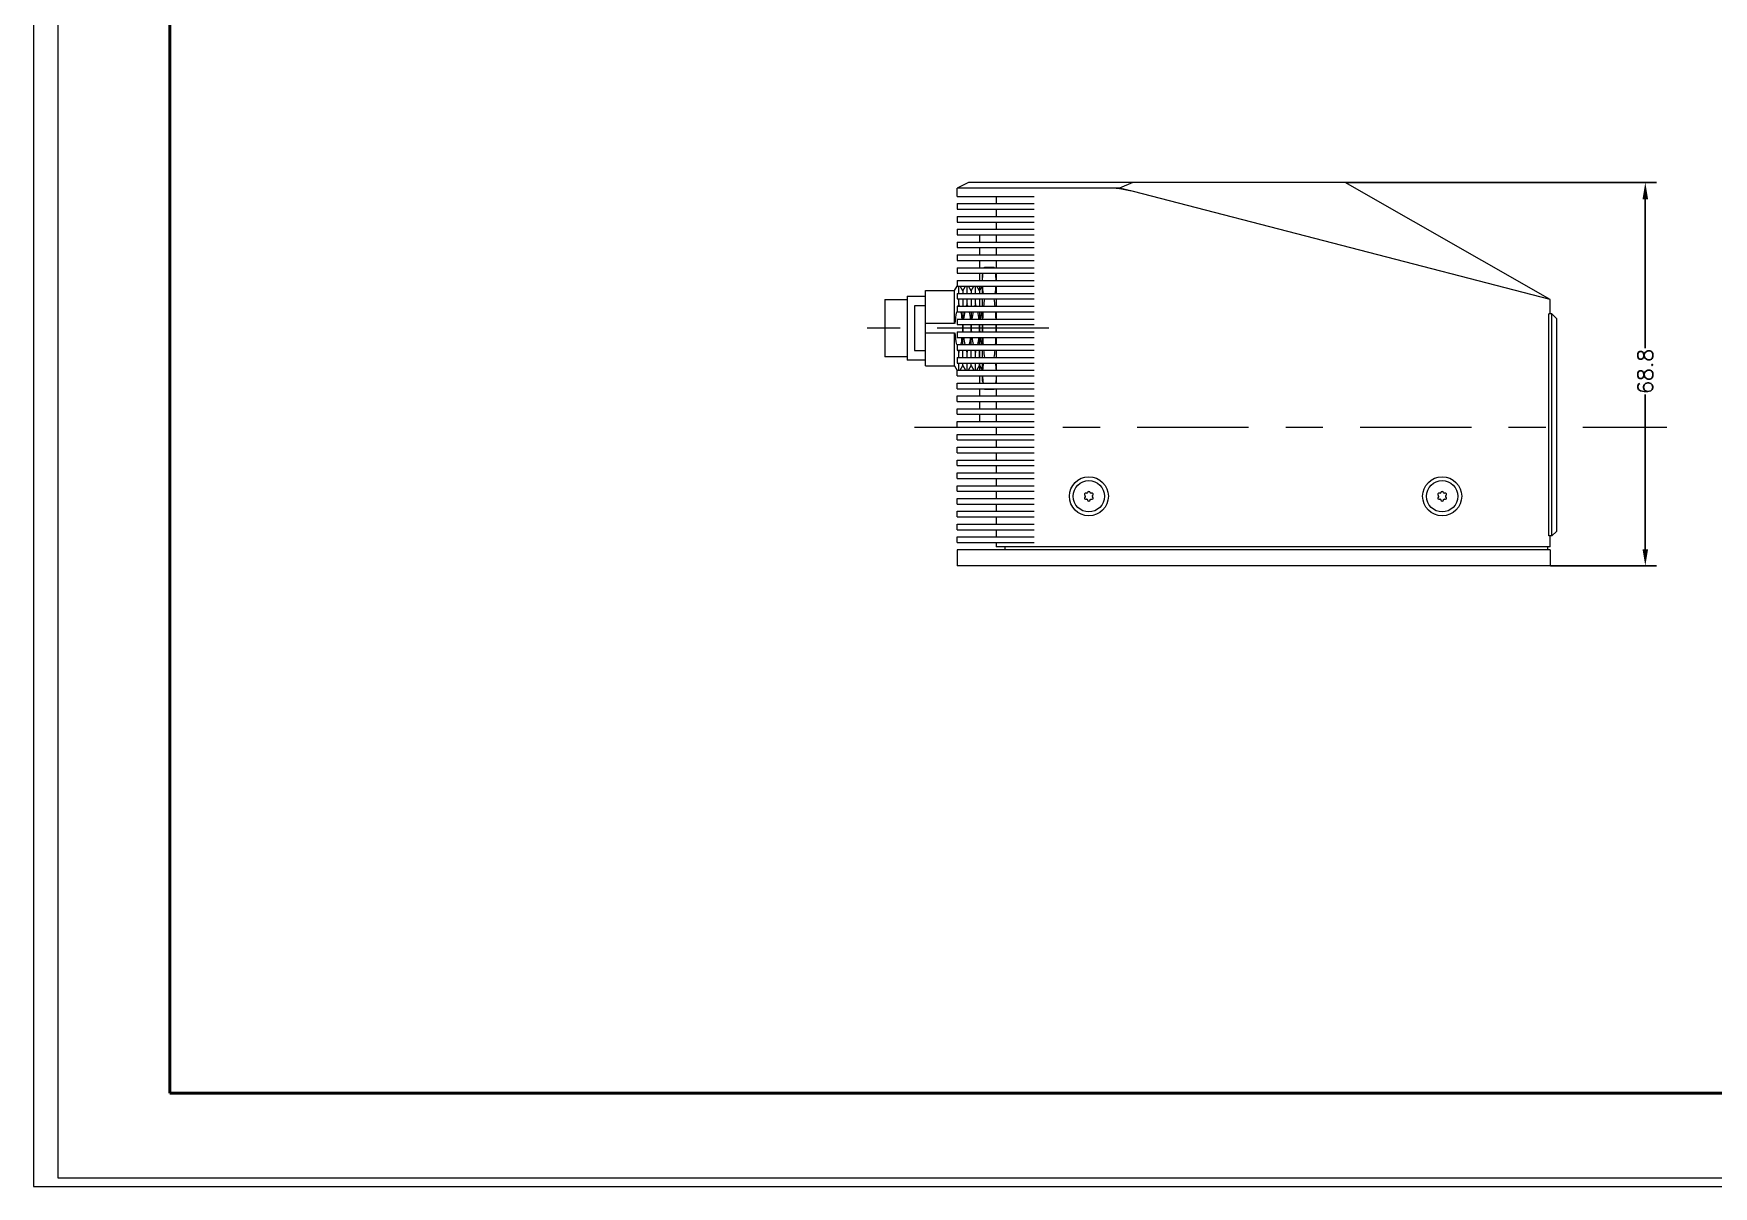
# Model space of a CAD drawing. Extents: x 1.13 to 10.18, y 0.79 to 7.14.
# Drawn here: x 1.131 to 5.657, y 0.794 to 3.899 of the extents above; entities that cross this region are included whole.
import ezdxf

# ---------------------------------------------------------------- set-up
doc = ezdxf.new("R2010")
doc.units = 0
doc.header["$MEASUREMENT"] = 0
doc.header["$PDMODE"] = 3
doc.linetypes.add('BORDER', pattern=[22, 20, -1, 0, -1])
doc.linetypes.add('DIVIDE', pattern=[23, 20, -1, 0, -1, 0, -1])
doc.layers.add('ﾚｲﾔｰ1', color=7, linetype='Continuous')
doc.styles.get("Standard").update_dxf_attribs({"font": 'txt', "bigfont": 'extfont'})
doc.dimstyles.new('VELDIM1', dxfattribs={"dimtxt": 2.69875, "dimasz": 3, "dimexe": 2, "dimexo": 0.0625, "dimgap": 0.09, "dimtad": 0, "dimdec": 3, "dimdsep": 46, "dimtxsty": 'Standard', "dimcen": 0.09, "dimdle": 5, "dimadec": 0, "dimazin": 0, "dimtfac": 1, "dimtdec": 4, "dimtofl": 0, "dimtmove": 0, "dimatfit": 3, "dimfxl": 0, "dimtolj": 1, "dimtzin": 0, "dimarcsym": 0})

# ---------------------------------------------------------------- blocks, each defined once
blk = doc.blocks.new('CLUMP22')
at = {"layer": 'ﾚｲﾔｰ1', "lineweight": 18}
blk.add_circle((1891.74, 1048.09), 3.5, dxfattribs=at)
at = {"layer": 'ﾚｲﾔｰ1', "lineweight": 5}
blk.add_circle((1891.74, 1048.09), 2.81, dxfattribs=at)
at = {"layer": 'ﾚｲﾔｰ1', "lineweight": 18}
for centre, radius, start, end in [((1891.74, 1048.72), 0.24, 2.8407, 177.1593), ((1891.19, 1047.77), 0.24, 122.8407, 297.1593), ((1891, 1048.12), 0.1, 357.5173, 57.1593), ((1891.74, 1048.09), 0.635, 177.5173, 182.4827), ((1891.34, 1048.71), 0.1, 242.8407, 302.4827), ((1891.34, 1047.47), 0.1, 57.5173, 117.1593), ((1891.74, 1048.09), 0.635, 117.5173, 122.4827), ((1891.74, 1048.09), 0.635, 237.5173, 242.4827), ((1891.4, 1048.74), 0.1, 297.5173, 357.1593), ((1891.4, 1047.44), 0.1, 2.8407, 62.4827), ((1891.74, 1047.45), 0.24, 182.8407, 357.1593), ((1892.08, 1048.74), 0.1, 182.8407, 242.4827), ((1891.74, 1048.09), 0.635, 57.5173, 62.4827), ((1891.74, 1048.09), 0.635, 297.5173, 302.4827), ((1892.13, 1048.71), 0.1, 237.5173, 297.1593), ((1892.13, 1047.47), 0.1, 62.8407, 122.4827), ((1892.29, 1048.41), 0.24, 302.8407, 117.1593), ((1892.29, 1047.77), 0.24, 242.8407, 57.1593), ((1891.74, 1048.09), 0.635, 357.5173, 2.4827)]:
    blk.add_arc(centre, radius, start, end, dxfattribs=at)
blk.add_ellipse((1891.19, 1048.41), major_axis=(-0.214, 0.11), ratio=1, start_param=-1.570796, end_param=1.471636, dxfattribs=at)
at = {"layer": 'ﾚｲﾔｰ1', "lineweight": 18, "extrusion": (0, 0, -1)}
for centre, major_axis in [((1891, 1048.06), (0.0043, -0.0999)), ((1892.08, 1047.44), (0.005, 0.0999)), ((1892.47, 1048.12), (-0.0043, 0.0999)), ((1892.47, 1048.06), (-0.084, 0.0542))]:
    blk.add_ellipse(centre, major_axis=major_axis, ratio=1, start_param=-1.570796, end_param=-0.529848, dxfattribs=at)
blk = doc.blocks.new('CLUMP23')
at = {"layer": 'ﾚｲﾔｰ1', "lineweight": 18}
blk.add_circle((1828.34, 1048.09), 3.5, dxfattribs=at)
at = {"layer": 'ﾚｲﾔｰ1', "lineweight": 5}
blk.add_circle((1828.34, 1048.09), 2.81, dxfattribs=at)
at = {"layer": 'ﾚｲﾔｰ1', "lineweight": 18}
for centre, radius, start, end in [((1828.34, 1048.72), 0.24, 2.8407, 177.1593), ((1827.79, 1048.41), 0.24, 62.8407, 237.1593), ((1827.79, 1047.77), 0.24, 122.8407, 297.1593), ((1827.6, 1048.12), 0.1, 357.5173, 57.1593), ((1828.34, 1048.09), 0.635, 177.5173, 182.4827), ((1827.94, 1048.71), 0.1, 242.8407, 302.4827), ((1827.94, 1047.47), 0.1, 57.5173, 117.1593), ((1828.34, 1048.09), 0.635, 117.5173, 122.4827), ((1828.34, 1048.09), 0.635, 237.5173, 242.4827), ((1828, 1048.74), 0.1, 297.5173, 357.1593), ((1828, 1047.44), 0.1, 2.8407, 62.4827), ((1828.34, 1047.45), 0.24, 182.8407, 357.1593), ((1828.34, 1048.09), 0.635, 57.5173, 62.4827), ((1828.34, 1048.09), 0.635, 297.5173, 302.4827), ((1828.89, 1048.41), 0.24, 302.8407, 117.1593), ((1828.89, 1047.77), 0.24, 242.8407, 57.1593), ((1828.34, 1048.09), 0.635, 357.5173, 2.4827), ((1829.07, 1048.06), 0.1, 177.5173, 237.1593)]:
    blk.add_arc(centre, radius, start, end, dxfattribs=at)
at = {"layer": 'ﾚｲﾔｰ1', "lineweight": 18, "extrusion": (0, 0, -1)}
for centre, major_axis, start_param, end_param in [((1827.6, 1048.06), (0.0043, -0.0999), -1.570796, -0.529848), ((1828.68, 1048.74), (-0.0887, 0.0462), -1.570796, -0.529848), ((1828.68, 1047.44), (-0.0999, 0.005), 0, 1.040948), ((1828.73, 1048.71), (-0.089, -0.0456), -1.570796, -0.529848), ((1828.73, 1047.47), (-0.0537, 0.0844), 0, 1.040948), ((1829.07, 1048.12), (-0.0043, 0.0999), -1.570796, -0.529848)]:
    blk.add_ellipse(centre, major_axis=major_axis, ratio=1, start_param=start_param, end_param=end_param, dxfattribs=at)
blk = doc.blocks.new('CLUMP27')
at = {"layer": 'ﾚｲﾔｰ1', "lineweight": 18}
for p, q in [((1809.6, 1089.09), (1809.63, 1089.21)), ((1809.63, 1089.21), (1811.34, 1089.21)), ((1811.37, 1089.09), (1811.34, 1089.21)), ((1809.24, 1087.74), (1809.33, 1088.09)), ((1809.24, 1086.79), (1809.24, 1087.74)), ((1809.24, 1084.49), (1809.24, 1085.79)), ((1811.74, 1087.74), (1811.64, 1088.09)), ((1811.74, 1087.74), (1811.74, 1086.79)), ((1811.74, 1085.79), (1811.74, 1084.49)), ((1809.24, 1082.19), (1809.24, 1083.49)), ((1811.74, 1083.49), (1811.74, 1082.19)), ((1809.24, 1079.89), (1809.24, 1081.19)), ((1811.74, 1081.19), (1811.74, 1079.89)), ((1809.24, 1077.59), (1809.24, 1078.89)), ((1809.24, 1075.29), (1809.24, 1076.59)), ((1811.74, 1078.89), (1811.74, 1077.59)), ((1811.74, 1076.59), (1811.74, 1075.29)), ((1809.24, 1072.99), (1809.24, 1074.29)), ((1811.74, 1074.29), (1811.74, 1072.99)), ((1809.24, 1070.69), (1809.24, 1071.99)), ((1811.74, 1071.99), (1811.74, 1070.69)), ((1809.24, 1068.74), (1809.24, 1069.69)), ((1809.24, 1068.74), (1809.33, 1068.39)), ((1809.6, 1067.39), (1809.63, 1067.27)), ((1811.34, 1067.27), (1809.63, 1067.27)), ((1811.38, 1067.39), (1811.34, 1067.27)), ((1811.74, 1068.74), (1811.64, 1068.39)), ((1811.74, 1069.69), (1811.74, 1068.74))]:
    blk.add_line(p, q, dxfattribs=at)
at = {"layer": 'ﾚｲﾔｰ1', "lineweight": 5}
for centre, start, end in [((1847.63, 1078.24), 172.1363, 174.0906), ((1773.34, 1078.24), 5.9094, 7.8637), ((1847.63, 1078.24), 175.589, 177.5326), ((1773.34, 1078.24), 2.4674, 4.411), ((1847.63, 1078.24), 179.0256, 180.9657), ((1847.63, 1078.24), 182.4588, 184.4024), ((1773.34, 1078.24), 355.5976, 357.5412), ((1773.34, 1078.24), 359.0343, 0.9744), ((1847.63, 1078.24), 185.9008, 187.8549), ((1773.34, 1078.24), 352.1451, 354.0992)]:
    blk.add_arc(centre, 38.39, start, end, dxfattribs=at)
at = {"layer": 'ﾚｲﾔｰ1', "lineweight": 5, "extrusion": (0, 0, -1)}
for centre, major_axis, start_param, end_param in [((1847.63, 1086.46), (-38.39, 0), 0.137205, 0.143348), ((1847.63, 1086.46), (-38.39, 0), 0.016964, 0.084784), ((1847.63, 1086.46), (-38.39, 0), -0.10303, -0.035135), ((1773.34, 1070.01), (38.39, 0), -0.103332, -0.035437), ((1773.34, 1070.01), (38.39, 0), 0.136901, 0.143348), ((1773.34, 1070.01), (38.39, 0), 0.016663, 0.084482)]:
    blk.add_ellipse(centre, major_axis=major_axis, ratio=0.5, start_param=start_param, end_param=end_param, dxfattribs=at)
at = {"layer": 'ﾚｲﾔｰ1', "lineweight": 5}
for centre, major_axis, start_param, end_param in [((1773.34, 1086.46), (38.39, 0), 0.137205, 0.143348), ((1773.34, 1086.46), (38.39, 0), -0.10303, -0.035135), ((1773.34, 1086.46), (38.39, 0), 0.016964, 0.084784), ((1847.63, 1070.01), (-38.39, 0), -0.103332, -0.035437), ((1847.63, 1070.01), (-38.39, 0), 0.016663, 0.084482), ((1847.63, 1070.01), (-38.39, 0), 0.136901, 0.143348)]:
    blk.add_ellipse(centre, major_axis=major_axis, ratio=0.5, start_param=start_param, end_param=end_param, dxfattribs=at)
blk = doc.blocks.new('CLUMP38')
at = {"layer": 'ﾚｲﾔｰ1', "lineweight": 18}
for p, q in [((1804.74, 1038.49), (1804.74, 1035.59)), ((1911.14, 1038.49), (1804.74, 1038.49)), ((1813.24, 1038.99), (1813.24, 1038.49)), ((1910.64, 1038.99), (1910.64, 1038.49)), ((1911.14, 1038.49), (1911.14, 1035.59)), ((1911.14, 1035.59), (1804.74, 1035.59))]:
    blk.add_line(p, q, dxfattribs=at)
blk = doc.blocks.new('CLUMP39')
at = {"layer": 'ﾚｲﾔｰ1', "lineweight": 18}
for p, q in [((1806.74, 1104.39), (1804.74, 1103.39)), ((1804.74, 1101.89), (1804.74, 1103.39)), ((1874.34, 1104.39), (1806.74, 1104.39)), ((1911.14, 1083.39), (1874.34, 1104.39)), ((1804.74, 1101.89), (1818.54, 1101.89)), ((1804.74, 1100.59), (1804.74, 1099.59)), ((1804.74, 1100.59), (1818.54, 1100.59)), ((1811.74, 1101.89), (1811.74, 1100.59)), ((1804.74, 1099.59), (1818.54, 1099.59)), ((1804.74, 1098.29), (1804.74, 1097.29)), ((1804.74, 1098.29), (1818.54, 1098.29)), ((1804.74, 1097.29), (1818.54, 1097.29)), ((1811.74, 1099.59), (1811.74, 1098.29)), ((1811.74, 1097.29), (1811.74, 1095.99)), ((1804.74, 1095.99), (1804.74, 1094.99)), ((1804.74, 1095.99), (1818.54, 1095.99)), ((1804.74, 1094.99), (1818.54, 1094.99)), ((1811.74, 1094.99), (1811.74, 1093.69)), ((1804.74, 1093.69), (1804.74, 1092.69)), ((1804.74, 1093.69), (1818.54, 1093.69)), ((1804.74, 1093.69), (1818.54, 1093.69)), ((1804.74, 1092.69), (1818.54, 1092.69)), ((1804.74, 1091.39), (1804.74, 1090.39)), ((1804.74, 1091.39), (1818.54, 1091.39)), ((1811.74, 1092.69), (1811.74, 1091.39)), ((1804.74, 1090.39), (1818.54, 1090.39)), ((1804.74, 1089.09), (1804.74, 1088.09)), ((1804.74, 1089.09), (1818.54, 1089.09)), ((1811.74, 1090.39), (1811.74, 1089.09)), ((1804.74, 1088.09), (1818.54, 1088.09)), ((1804.74, 1086.79), (1804.74, 1085.79)), ((1804.74, 1086.79), (1818.54, 1086.79)), ((1804.74, 1085.79), (1818.54, 1085.79)), ((1811.74, 1088.09), (1811.74, 1086.79)), ((1811.74, 1085.79), (1811.74, 1084.49)), ((1804.74, 1084.49), (1804.74, 1083.49)), ((1804.74, 1084.49), (1818.54, 1084.49)), ((1804.74, 1083.49), (1818.54, 1083.49)), ((1804.74, 1082.19), (1804.74, 1081.19)), ((1804.74, 1082.19), (1818.54, 1082.19)), ((1811.74, 1083.49), (1811.74, 1082.19)), ((1911.14, 1080.79), (1911.14, 1083.39)), ((1804.74, 1081.19), (1818.54, 1081.19)), ((1804.74, 1079.89), (1804.74, 1078.89)), ((1804.74, 1079.89), (1818.54, 1079.89)), ((1811.74, 1081.19), (1811.74, 1079.89)), ((1804.74, 1078.89), (1818.54, 1078.89)), ((1804.74, 1077.59), (1804.74, 1076.59)), ((1804.74, 1077.59), (1818.54, 1077.59)), ((1804.74, 1076.59), (1818.54, 1076.59)), ((1811.74, 1078.89), (1811.74, 1077.59)), ((1811.74, 1076.59), (1811.74, 1075.29)), ((1804.74, 1075.29), (1804.74, 1074.29)), ((1804.74, 1075.29), (1818.54, 1075.29)), ((1804.74, 1074.29), (1818.54, 1074.29)), ((1811.74, 1074.29), (1811.74, 1072.99)), ((1804.74, 1072.99), (1804.74, 1071.99)), ((1804.74, 1072.99), (1818.54, 1072.99)), ((1804.74, 1071.99), (1818.54, 1071.99)), ((1804.74, 1069.69), (1804.74, 1070.69)), ((1804.74, 1070.69), (1818.54, 1070.69)), ((1811.74, 1071.99), (1811.74, 1070.69)), ((1804.74, 1069.69), (1818.54, 1069.69)), ((1804.74, 1067.39), (1804.74, 1068.39)), ((1804.74, 1068.39), (1818.54, 1068.39)), ((1804.74, 1067.39), (1818.54, 1067.39)), ((1811.74, 1069.69), (1811.74, 1068.39)), ((1811.74, 1067.39), (1811.74, 1066.09)), ((1804.74, 1065.09), (1804.74, 1066.09)), ((1804.74, 1066.09), (1818.54, 1066.09)), ((1804.74, 1065.09), (1818.54, 1065.09)), ((1811.74, 1065.09), (1811.74, 1063.79)), ((1804.74, 1062.79), (1804.74, 1063.79)), ((1804.74, 1063.79), (1818.54, 1063.79)), ((1804.74, 1062.79), (1818.54, 1062.79)), ((1804.74, 1060.49), (1804.74, 1061.49)), ((1804.74, 1061.49), (1818.54, 1061.49)), ((1811.74, 1062.79), (1811.74, 1061.49)), ((1804.74, 1060.49), (1818.54, 1060.49)), ((1804.74, 1058.19), (1804.74, 1059.19)), ((1804.74, 1059.19), (1818.54, 1059.19)), ((1804.74, 1058.19), (1818.54, 1058.19)), ((1811.74, 1060.49), (1811.74, 1059.19)), ((1811.74, 1058.19), (1811.74, 1056.89)), ((1804.74, 1055.89), (1804.74, 1056.89)), ((1804.74, 1056.89), (1818.54, 1056.89)), ((1804.74, 1055.89), (1818.54, 1055.89)), ((1811.74, 1055.89), (1811.74, 1054.59)), ((1804.74, 1054.59), (1818.54, 1054.59)), ((1804.74, 1053.59), (1804.74, 1054.59)), ((1804.74, 1053.59), (1818.54, 1053.59)), ((1804.74, 1052.29), (1818.54, 1052.29)), ((1804.74, 1051.29), (1804.74, 1052.29)), ((1811.74, 1053.59), (1811.74, 1052.29)), ((1804.74, 1051.29), (1818.54, 1051.29)), ((1804.74, 1049.99), (1818.54, 1049.99)), ((1804.74, 1048.99), (1804.74, 1049.99)), ((1804.74, 1048.99), (1818.54, 1048.99)), ((1811.74, 1051.29), (1811.74, 1049.99)), ((1811.74, 1048.99), (1811.74, 1047.69)), ((1804.74, 1047.69), (1818.54, 1047.69)), ((1804.74, 1046.69), (1804.74, 1047.69)), ((1804.74, 1046.69), (1818.54, 1046.69)), ((1811.74, 1046.69), (1811.74, 1045.39)), ((1804.74, 1044.39), (1804.74, 1045.39)), ((1804.74, 1045.39), (1818.54, 1045.39)), ((1804.74, 1044.39), (1818.54, 1044.39)), ((1804.74, 1043.09), (1818.54, 1043.09)), ((1804.74, 1042.09), (1804.74, 1043.09)), ((1811.74, 1044.39), (1811.74, 1043.09)), ((1804.74, 1042.09), (1818.54, 1042.09)), ((1804.74, 1040.79), (1818.54, 1040.79)), ((1804.74, 1039.79), (1804.74, 1040.79)), ((1811.74, 1042.09), (1811.74, 1040.79)), ((1911.14, 1038.99), (1911.14, 1040.99)), ((1804.74, 1039.79), (1818.54, 1039.79)), ((1811.74, 1039.79), (1811.74, 1038.99)), ((1911.14, 1038.99), (1811.74, 1038.99))]:
    blk.add_line(p, q, dxfattribs=at)
at = {"layer": 'ﾚｲﾔｰ1', "lineweight": 5}
for p, q in [((1831.32, 1103.39), (1804.74, 1103.39)), ((1836.23, 1104.39), (1833.86, 1103.39)), ((1911.14, 1083.39), (1836.33, 1102.75))]:
    blk.add_line(p, q, dxfattribs=at)
at = {"layer": 'ﾚｲﾔｰ1', "color": 4, "linetype": 'DIVIDE', "lineweight": 5}
for p, q in [((1833.86, 1103.39), (1831.32, 1103.39)), ((1836.33, 1102.75), (1833.86, 1103.39))]:
    blk.add_line(p, q, dxfattribs=at)
at = {"layer": 'ﾚｲﾔｰ1', "lineweight": 18}
blk.add_arc((1831.32, 1083.39), 20, 75.4892, 90, dxfattribs=at)
blk = doc.blocks.new('*D123')
at = {"layer": 'Defpoints', "color": 0, "ltscale": 0.015015, "transparency": 16777216}
for p in [(4.665, 3.498), (5.4736, 3.498), (5.2176, 2.465)]:
    blk.add_point(p, dxfattribs=at)
at = {"layer": 'ﾚｲﾔｰ1', "color": 0, "lineweight": -2, "ltscale": 0.015015, "transparency": 16777216}
for p, q in [((4.666, 3.498), (5.5036, 3.498)), ((5.4736, 3.453), (5.4736, 3.0513)), ((5.4736, 2.5101), (5.4736, 2.927)), ((5.2185, 2.465), (5.5036, 2.465))]:
    blk.add_line(p, q, dxfattribs=at)
at = {"layer": 'ﾚｲﾔｰ1', "color": 0, "ltscale": 0.015015, "transparency": 16777216}
for points in [[(5.4661, 3.453), (5.4811, 3.453), (5.4736, 3.498)], [(5.4661, 2.5101), (5.4811, 2.5101), (5.4736, 2.465)]]:
    blk.add_solid(points, dxfattribs=at)
at = {"layer": 'ﾚｲﾔｰ1', "color": 0, "lineweight": 5, "ltscale": 0.015015, "transparency": 16777216, "insert": (5.4736, 2.9891), "char_height": 0.04052, "attachment_point": 5, "rotation": 90}
blk.add_mtext('\\A1;68.8', dxfattribs=at)
blk = doc.blocks.new('CLUMP41')
at = {"layer": 'ﾚｲﾔｰ1', "lineweight": 50}
for p, q in [((1663.41, 940.99), (1663.41, 1330.49)), ((2225.41, 940.99), (1663.41, 940.99))]:
    blk.add_line(p, q, dxfattribs=at)
blk = doc.blocks.new('CLUMP42')
at = {"layer": 'ﾚｲﾔｰ1', "lineweight": 5}
for p, q in [((1643.41, 925.74), (1643.41, 1345.74)), ((2237.41, 925.74), (1643.41, 925.74))]:
    blk.add_line(p, q, dxfattribs=at)
blk = doc.blocks.new('CLUMP46')
at = {"layer": 'ﾚｲﾔｰ1', "lineweight": 18}
for p, q in [((1910.89, 1040.99), (1910.89, 1080.79)), ((1911.44, 1080.79), (1910.89, 1080.79)), ((1912.24, 1079.99), (1912.24, 1041.79)), ((1911.44, 1040.99), (1910.89, 1040.99))]:
    blk.add_line(p, q, dxfattribs=at)
at = {"layer": 'ﾚｲﾔｰ1', "lineweight": 5}
for p, q in [((1911.44, 1040.99), (1911.44, 1080.79)), ((1912.24, 1079.99), (1911.44, 1080.79)), ((1912.24, 1041.79), (1911.44, 1040.99))]:
    blk.add_line(p, q, dxfattribs=at)
blk = doc.blocks.new('CLUMP47')
at = {"layer": 'ﾚｲﾔｰ1', "lineweight": 18}
for p, q in [((1791.74, 1083.39), (1791.74, 1073.09)), ((1791.74, 1083.39), (1795.74, 1083.39)), ((1795.74, 1083.99), (1795.74, 1072.49)), ((1795.74, 1083.99), (1799.04, 1083.99)), ((1795.74, 1073.09), (1791.74, 1073.09)), ((1799.04, 1072.49), (1795.74, 1072.49))]:
    blk.add_line(p, q, dxfattribs=at)
blk = doc.blocks.new('CLUMP48')
at = {"layer": 'ﾚｲﾔｰ1', "lineweight": 18}
for p, q in [((1804.26, 1084.99), (1804.74, 1085.81)), ((1805.74, 1084.94), (1805.25, 1085.79)), ((1805.74, 1084.94), (1806.23, 1085.79)), ((1807.24, 1084.94), (1806.75, 1085.79)), ((1807.24, 1084.94), (1807.73, 1085.79)), ((1808.74, 1084.94), (1808.25, 1085.79)), ((1808.74, 1084.94), (1809.23, 1085.79)), ((1799.04, 1082.24), (1797.04, 1082.24)), ((1799.04, 1071.49), (1799.04, 1084.99)), ((1799.04, 1084.99), (1804.26, 1084.99)), ((1797.04, 1078.24), (1797.04, 1074.24)), ((1797.04, 1074.24), (1799.04, 1074.24)), ((1799.04, 1071.49), (1804.26, 1071.49)), ((1804.26, 1071.49), (1804.74, 1070.67)), ((1805.25, 1070.69), (1805.74, 1071.54)), ((1805.74, 1071.54), (1806.23, 1070.69)), ((1806.75, 1070.69), (1807.24, 1071.54)), ((1807.24, 1071.54), (1807.73, 1070.69)), ((1808.25, 1070.69), (1808.74, 1071.54)), ((1808.74, 1071.54), (1809.24, 1070.67))]:
    blk.add_line(p, q, dxfattribs=at)
at = {"layer": 'ﾚｲﾔｰ1', "lineweight": 5}
for p, q in [((1804.99, 1084.49), (1804.99, 1085.79)), ((1806.49, 1084.49), (1806.49, 1085.79)), ((1807.99, 1084.49), (1807.99, 1085.79)), ((1797.04, 1082.24), (1797.04, 1078.24)), ((1804.26, 1079.06), (1804.26, 1084.99)), ((1804.99, 1082.61), (1804.99, 1083.49)), ((1805.74, 1084.94), (1805.74, 1084.49)), ((1805.74, 1083.49), (1805.74, 1082.19)), ((1806.49, 1082.61), (1806.49, 1083.49)), ((1807.24, 1084.94), (1807.24, 1084.49)), ((1807.24, 1083.49), (1807.24, 1082.19)), ((1807.99, 1082.61), (1807.99, 1083.49)), ((1808.74, 1084.94), (1808.74, 1084.49)), ((1808.74, 1083.49), (1808.74, 1082.19)), ((1805.74, 1081.19), (1805.74, 1079.89)), ((1807.24, 1081.19), (1807.24, 1079.89)), ((1808.74, 1081.19), (1808.74, 1079.89)), ((1804.26, 1079.06), (1799.04, 1079.06)), ((1799.04, 1077.42), (1804.26, 1077.42)), ((1804.26, 1071.49), (1804.26, 1077.42)), ((1805.74, 1078.89), (1805.74, 1078.35)), ((1805.74, 1077.59), (1805.74, 1078.13)), ((1805.74, 1075.29), (1805.74, 1076.59)), ((1807.24, 1078.89), (1807.24, 1078.35)), ((1807.24, 1077.59), (1807.24, 1078.13)), ((1807.24, 1075.29), (1807.24, 1076.59)), ((1808.74, 1078.89), (1808.74, 1078.35)), ((1808.74, 1077.59), (1808.74, 1078.13)), ((1808.74, 1075.29), (1808.74, 1076.59)), ((1804.99, 1072.99), (1804.99, 1073.87)), ((1805.74, 1072.99), (1805.74, 1074.29)), ((1806.49, 1072.99), (1806.49, 1073.87)), ((1807.24, 1072.99), (1807.24, 1074.29)), ((1807.99, 1072.99), (1807.99, 1073.87)), ((1808.74, 1072.99), (1808.74, 1074.29)), ((1804.99, 1070.69), (1804.99, 1071.99)), ((1805.74, 1071.54), (1805.74, 1071.99)), ((1806.49, 1070.69), (1806.49, 1071.99)), ((1807.24, 1071.54), (1807.24, 1071.99)), ((1807.99, 1070.69), (1807.99, 1071.99)), ((1808.74, 1071.54), (1808.74, 1071.99))]:
    blk.add_line(p, q, dxfattribs=at)
for centre, radius, start, end in [((1819.58, 1077.8), 15.36, 161.7397, 163.3875), ((1791.24, 1077.99), 14.51, 16.8127, 18.5602), ((1820.24, 1077.99), 14.51, 161.4398, 163.1873), ((1792.74, 1077.99), 14.51, 16.8127, 18.5602), ((1821.74, 1077.99), 14.51, 161.4398, 163.1873), ((1794.24, 1077.99), 14.51, 16.8127, 18.5602), ((1819.58, 1077.8), 15.36, 167.2436, 175.2869), ((1791.24, 1077.99), 14.51, 7.5092, 12.727), ((1820.24, 1077.99), 14.51, 167.273, 172.4908), ((1792.74, 1077.99), 14.51, 7.5092, 12.727), ((1821.74, 1077.99), 14.51, 167.273, 172.4908), ((1794.24, 1077.99), 14.51, 7.5092, 12.727), ((1823.24, 1077.99), 14.51, 167.273, 172.4908), ((1819.58, 1078.68), 15.36, 184.7131, 192.7564), ((1791.24, 1078.49), 14.51, 347.273, 352.4908), ((1791.24, 1077.99), 14.51, 1.419, 3.5401), ((1791.24, 1078.49), 14.51, 356.4599, 358.581), ((1820.24, 1077.99), 14.51, 176.4599, 178.581), ((1820.24, 1078.49), 14.51, 181.419, 183.5401), ((1820.24, 1078.49), 14.51, 187.5092, 192.727), ((1792.74, 1078.49), 14.51, 347.273, 352.4908), ((1792.74, 1077.99), 14.51, 1.419, 3.5401), ((1792.74, 1078.49), 14.51, 356.4599, 358.581), ((1821.74, 1077.99), 14.51, 176.4599, 178.581), ((1821.74, 1078.49), 14.51, 181.419, 183.5401), ((1821.74, 1078.49), 14.51, 187.5092, 192.727), ((1794.24, 1078.49), 14.51, 347.273, 352.4908), ((1794.24, 1077.99), 14.51, 1.419, 3.5401), ((1794.24, 1078.49), 14.51, 356.4599, 358.581), ((1823.24, 1077.99), 14.51, 176.4599, 178.581), ((1823.24, 1078.49), 14.51, 181.419, 183.5401), ((1823.24, 1078.49), 14.51, 187.5092, 192.727), ((1819.58, 1078.68), 15.36, 196.6125, 198.2603), ((1791.24, 1078.49), 14.51, 341.4398, 343.1873), ((1820.24, 1078.49), 14.51, 196.8127, 198.5602), ((1792.74, 1078.49), 14.51, 341.4398, 343.1873), ((1821.74, 1078.49), 14.51, 196.8127, 198.5602), ((1794.24, 1078.49), 14.51, 341.4398, 343.1873)]:
    blk.add_arc(centre, radius, start, end, dxfattribs=at)
blk = doc.blocks.new('CLUMP49')
at = {"layer": 'ﾚｲﾔｰ1', "lineweight": 18}
for p, q in [((1808.74, 1094.99), (1808.74, 1093.69)), ((1808.74, 1092.69), (1808.74, 1091.39)), ((1808.74, 1090.39), (1808.74, 1089.09)), ((1808.74, 1088.09), (1808.74, 1086.79)), ((1808.74, 1085.79), (1808.74, 1084.49)), ((1808.74, 1083.49), (1808.74, 1082.19)), ((1808.74, 1081.19), (1808.74, 1079.89)), ((1808.74, 1078.89), (1808.74, 1077.59)), ((1808.74, 1076.59), (1808.74, 1075.29)), ((1808.74, 1074.29), (1808.74, 1072.99)), ((1808.74, 1071.99), (1808.74, 1070.69)), ((1808.74, 1069.69), (1808.74, 1068.39)), ((1808.74, 1067.39), (1808.74, 1066.09)), ((1808.74, 1065.09), (1808.74, 1063.79)), ((1808.74, 1062.79), (1808.74, 1061.49))]:
    blk.add_line(p, q, dxfattribs=at)

msp = doc.modelspace()

# ---------------------------------------------------------------- linework, layer by layer
at = {"linetype": 'Continuous', "lineweight": 0}
msp.add_lwpolyline([(1.131417, 0.79375), (10.18275, 0.79375), (10.18275, 7.14375), (1.131417, 7.14375)], close=True, dxfattribs=at)
at = {"layer": 'ﾚｲﾔｰ1', "color": 3, "linetype": 'BORDER', "lineweight": 5, "ltscale": 0.015015}
for p, q in [((3.866262, 3.105414), (3.376788, 3.105414)), ((3.866262, 3.105414), (3.439623, 3.105414)), ((3.504404, 2.838906), (5.531336, 2.838906))]:
    msp.add_line(p, q, dxfattribs=at)

# ---------------------------------------------------------------- block references
at = {"layer": 'ﾚｲﾔｰ1', "lineweight": 18, "ltscale": 0.015015, "xscale": 0.01501453854914311, "yscale": 0.01501453854914311, "zscale": 0.01501453854914311}
for name in ['CLUMP42', 'CLUMP41', 'CLUMP39', 'CLUMP49', 'CLUMP27', 'CLUMP48', 'CLUMP47', 'CLUMP46', 'CLUMP23', 'CLUMP22', 'CLUMP38']:
    msp.add_blockref(name, (-23.477264, -13.083856), dxfattribs=at)

# ---------------------------------------------------------------- dimensions: what is measured, and where the dimension line sits
at = {"layer": 'ﾚｲﾔｰ1', "color": 5, "lineweight": 5, "ltscale": 0.015015}
dim = msp.add_linear_dim(base=(5.473592, 3.498044), p1=(5.217571, 2.465044), p2=(4.665036, 3.498044), angle=90, dimstyle='VELDIM1', override={"dimscale": 0.015015, "dimlfac": 66.602113}, dxfattribs=at)
dim.commit()
dim.dimension.update_dxf_attribs({"geometry": '*D123', "text_midpoint": (5.473592, 2.989128), "dimtype": 160})

doc.saveas('drawing.dxf')
